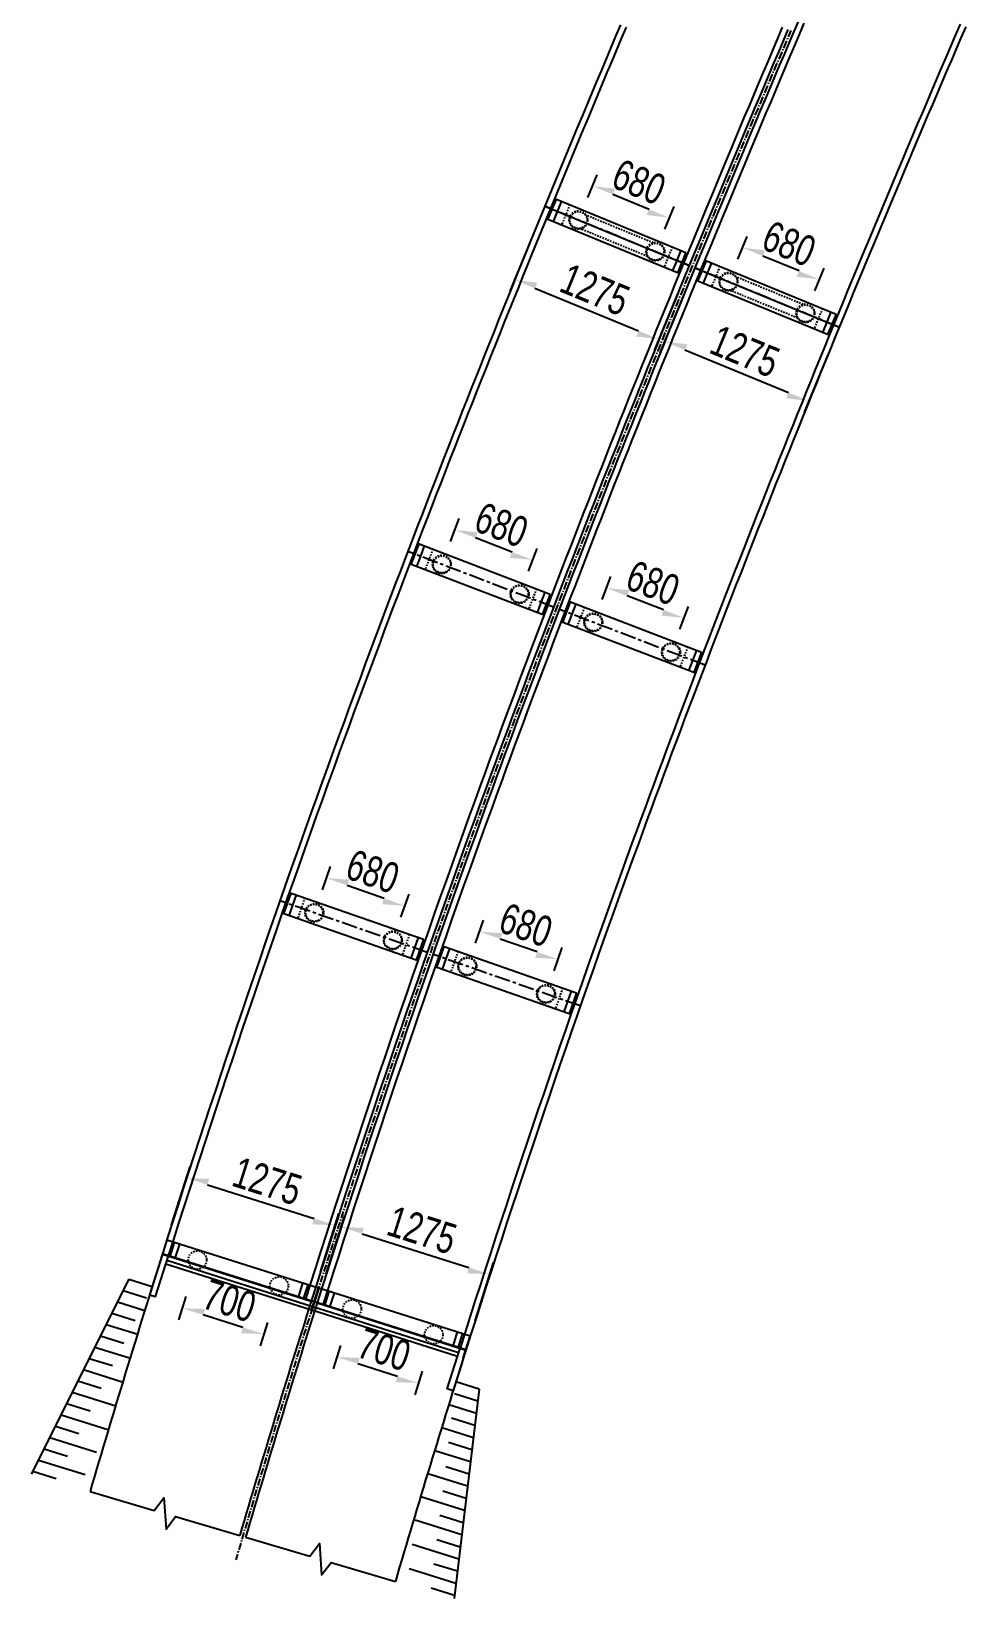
# Model space of a CAD drawing. Header units: millimetres. Extents: x 465729 to 466910, y 3671885 to 3673357.
# Drawn here: x 466124 to 466200.3, y 3671884.6 to 3672012.5 of the extents above; entities that cross this region are included whole.
import ezdxf

# ---------------------------------------------------------------- set-up
doc = ezdxf.new("R2010")
doc.units = ezdxf.units.MM
doc.header["$LTSCALE"] = 0.2
doc.linetypes.add('CENTER', pattern=[50.8, 31.75, -6.35, 6.35, -6.35])
doc.linetypes.add('DASHED', pattern=[19.05, 12.7, -6.35])
for name, color, linetype in [('平面(上部)', 3, 'Continuous'), ('平面(分孔线)', 7, 'Continuous'), ('平面(基础)', 2, 'Continuous'), ('平面(墩台身)', 2, 'Continuous'), ('平面(折断线)', 7, 'Continuous'), ('平面(桥宽标注)', 7, 'Continuous'), ('平面(桩间距标注)', 7, 'Continuous'), ('平面(设计线)', 8, 'Continuous'), ('平面(边坡)', 2, 'Continuous')]:
    doc.layers.add(name, color=color, linetype=linetype)
doc.styles.add('BOM_Font', font='enTxt.shx', dxfattribs={"width": 0.75, "bigfont": 'hzTxt.shx'})
doc.dimstyles.new('BOM_Dim', dxfattribs={"dimscale": 0.1, "dimtxt": 2.5, "dimasz": 1.8, "dimexe": 1, "dimexo": 3, "dimgap": 0, "dimtad": 1, "dimdec": 1, "dimlfac": 100, "dimzin": 9, "dimdsep": 46, "dimtxsty": 'BOM_Font', "dimblk": 'ArrHalf', "dimblk1": 'ArrHalf', "dimblk2": 'ArrHalf', "dimcen": 0.5, "dimclrd": 7, "dimclre": 7, "dimclrt": 7, "dimaunit": 1, "dimadec": 0, "dimazin": 2, "dimtfac": 1, "dimtdec": 1, "dimtofl": 0, "dimtmove": 2, "dimatfit": 3, "dimfxl": 1, "dimtolj": 1, "dimtzin": 0, "dimarcsym": 0})

# ---------------------------------------------------------------- blocks, each defined once
blk = doc.blocks.new('ArrHalf')
at = {"linetype": 'Continuous'}
blk.add_hatch(color=0, dxfattribs=at).paths.add_polyline_path([(-1, 0), (-1, -0.28), (0, 0)])
blk = doc.blocks.new('*D67')
at = {"layer": 'Defpoints', "color": 0, "linetype": 'Continuous', "transparency": 16777216}
for p in [(466182.08, 3671994.84), (466180.94, 3671992.06), (466187.23, 3671989.48)]:
    blk.add_point(p, dxfattribs=at)
at = {"layer": '平面(桩间距标注)', "color": 7, "linetype": 'Continuous', "lineweight": -2, "transparency": 16777216}
for p, q in [((466181.7, 3671993.91), (466182.46, 3671995.76)), ((466186.71, 3671992.94), (466183.75, 3671994.15)), ((466187.99, 3671991.33), (466188.75, 3671993.18))]:
    blk.add_line(p, q, dxfattribs=at)
at = {"layer": '平面(桩间距标注)', "color": 7, "linetype": 'Continuous', "lineweight": -2, "transparency": 16777216, "xscale": 1.8, "yscale": 1.8, "zscale": 1.8}
for p, rotation in [((466182.08, 3671994.84), 157.6685427990189), ((466188.37, 3671992.25), 337.668542799019)]:
    blk.add_blockref('ArrHalf', p, dxfattribs=dict(at, rotation=rotation))
at = {"layer": '平面(桩间距标注)', "color": 7, "linetype": 'Continuous', "transparency": 16777216, "insert": (466185.89, 3671995.16), "char_height": 2.5, "attachment_point": 5, "rotation": 337.6685, "style": 'BOM_Font'}
blk.add_mtext('\\A1;680', dxfattribs=at)
blk = doc.blocks.new('*D68')
at = {"layer": 'Defpoints', "color": 0, "linetype": 'Continuous', "transparency": 16777216}
for p in [(466169.82, 3671999.87), (466168.68, 3671997.1), (466174.97, 3671994.51)]:
    blk.add_point(p, dxfattribs=at)
at = {"layer": '平面(桩间距标注)', "color": 7, "linetype": 'Continuous', "lineweight": -2, "transparency": 16777216}
for p, q in [((466169.44, 3671998.95), (466170.2, 3672000.8)), ((466174.45, 3671997.97), (466171.49, 3671999.19)), ((466175.73, 3671996.36), (466176.49, 3671998.21))]:
    blk.add_line(p, q, dxfattribs=at)
at = {"layer": '平面(桩间距标注)', "color": 7, "linetype": 'Continuous', "lineweight": -2, "transparency": 16777216, "xscale": 1.8, "yscale": 1.8, "zscale": 1.8}
for p, rotation in [((466169.82, 3671999.87), 157.6685427990189), ((466176.11, 3671997.29), 337.668542799019)]:
    blk.add_blockref('ArrHalf', p, dxfattribs=dict(at, rotation=rotation))
at = {"layer": '平面(桩间距标注)', "color": 7, "linetype": 'Continuous', "transparency": 16777216, "insert": (466173.63, 3672000.2), "char_height": 2.5, "attachment_point": 5, "rotation": 337.6685, "style": 'BOM_Font'}
blk.add_mtext('\\A1;680', dxfattribs=at)
blk = doc.blocks.new('*D69')
at = {"layer": 'Defpoints', "color": 0, "linetype": 'Continuous', "transparency": 16777216}
for p in [(466170.97, 3671967.06), (466169.9, 3671964.25), (466176.25, 3671961.82)]:
    blk.add_point(p, dxfattribs=at)
at = {"layer": '平面(桩间距标注)', "color": 7, "linetype": 'Continuous', "lineweight": -2, "transparency": 16777216}
for p, q in [((466170.61, 3671966.12), (466171.33, 3671967.99)), ((466175.64, 3671965.27), (466172.65, 3671966.41)), ((466176.96, 3671963.69), (466177.68, 3671965.56))]:
    blk.add_line(p, q, dxfattribs=at)
at = {"layer": '平面(桩间距标注)', "color": 7, "linetype": 'Continuous', "lineweight": -2, "transparency": 16777216, "xscale": 1.8, "yscale": 1.8, "zscale": 1.8}
for p, rotation in [((466170.97, 3671967.06), 159.0580110676082), ((466177.32, 3671964.63), 339.0580110676082)]:
    blk.add_blockref('ArrHalf', p, dxfattribs=dict(at, rotation=rotation))
at = {"layer": '平面(桩间距标注)', "color": 7, "linetype": 'Continuous', "transparency": 16777216, "insert": (466174.77, 3671967.47), "char_height": 2.5, "attachment_point": 5, "rotation": 339.058, "style": 'BOM_Font'}
blk.add_mtext('\\A1;680', dxfattribs=at)
blk = doc.blocks.new('*D70')
at = {"layer": 'Defpoints', "color": 0, "linetype": 'Continuous', "transparency": 16777216}
for p in [(466158.59, 3671971.79), (466157.52, 3671968.99), (466163.87, 3671966.56)]:
    blk.add_point(p, dxfattribs=at)
at = {"layer": '平面(桩间距标注)', "color": 7, "linetype": 'Continuous', "lineweight": -2, "transparency": 16777216}
for p, q in [((466158.24, 3671970.86), (466158.95, 3671972.73)), ((466163.26, 3671970), (466160.27, 3671971.15)), ((466164.59, 3671968.43), (466165.3, 3671970.29))]:
    blk.add_line(p, q, dxfattribs=at)
at = {"layer": '平面(桩间距标注)', "color": 7, "linetype": 'Continuous', "lineweight": -2, "transparency": 16777216, "xscale": 1.8, "yscale": 1.8, "zscale": 1.8}
for p, rotation in [((466158.59, 3671971.79), 159.0580110676082), ((466164.94, 3671969.36), 339.0580110676082)]:
    blk.add_blockref('ArrHalf', p, dxfattribs=dict(at, rotation=rotation))
at = {"layer": '平面(桩间距标注)', "color": 7, "linetype": 'Continuous', "transparency": 16777216, "insert": (466162.39, 3671972.21), "char_height": 2.5, "attachment_point": 5, "rotation": 339.058, "style": 'BOM_Font'}
blk.add_mtext('\\A1;680', dxfattribs=at)
blk = doc.blocks.new('*D71')
at = {"layer": 'Defpoints', "color": 0, "linetype": 'Continuous', "transparency": 16777216}
for p in [(466160.6, 3671939.01), (466159.61, 3671936.17), (466166.03, 3671933.93)]:
    blk.add_point(p, dxfattribs=at)
at = {"layer": '平面(桩间距标注)', "color": 7, "linetype": 'Continuous', "lineweight": -2, "transparency": 16777216}
for p, q in [((466160.27, 3671938.06), (466160.93, 3671939.95)), ((466165.32, 3671937.36), (466162.3, 3671938.41)), ((466166.69, 3671935.82), (466167.35, 3671937.71))]:
    blk.add_line(p, q, dxfattribs=at)
at = {"layer": '平面(桩间距标注)', "color": 7, "linetype": 'Continuous', "lineweight": -2, "transparency": 16777216, "xscale": 1.8, "yscale": 1.8, "zscale": 1.8}
for p, rotation in [((466160.6, 3671939.01), 160.732961609868), ((466167.02, 3671936.76), 340.732961609868)]:
    blk.add_blockref('ArrHalf', p, dxfattribs=dict(at, rotation=rotation))
at = {"layer": '平面(桩间距标注)', "color": 7, "linetype": 'Continuous', "transparency": 16777216, "insert": (466164.39, 3671939.54), "char_height": 2.5, "attachment_point": 5, "rotation": 340.733, "style": 'BOM_Font'}
blk.add_mtext('\\A1;680', dxfattribs=at)
blk = doc.blocks.new('*D72')
at = {"layer": 'Defpoints', "color": 0, "linetype": 'Continuous', "transparency": 16777216}
for p in [(466148.09, 3671943.38), (466147.1, 3671940.55), (466153.52, 3671938.3)]:
    blk.add_point(p, dxfattribs=at)
at = {"layer": '平面(桩间距标注)', "color": 7, "linetype": 'Continuous', "lineweight": -2, "transparency": 16777216}
for p, q in [((466147.76, 3671942.43), (466148.42, 3671944.32)), ((466152.81, 3671941.73), (466149.79, 3671942.78)), ((466154.18, 3671940.19), (466154.84, 3671942.08))]:
    blk.add_line(p, q, dxfattribs=at)
at = {"layer": '平面(桩间距标注)', "color": 7, "linetype": 'Continuous', "lineweight": -2, "transparency": 16777216, "xscale": 1.8, "yscale": 1.8, "zscale": 1.8}
for p, rotation in [((466148.09, 3671943.38), 160.732961609868), ((466154.51, 3671941.13), 340.732961609868)]:
    blk.add_blockref('ArrHalf', p, dxfattribs=dict(at, rotation=rotation))
at = {"layer": '平面(桩间距标注)', "color": 7, "linetype": 'Continuous', "transparency": 16777216, "insert": (466151.88, 3671943.91), "char_height": 2.5, "attachment_point": 5, "rotation": 340.733, "style": 'BOM_Font'}
blk.add_mtext('\\A1;680', dxfattribs=at)
blk = doc.blocks.new('*D73')
at = {"layer": 'Defpoints', "color": 0, "linetype": 'Continuous', "transparency": 16777216}
for p in [(466149.85, 3671907.14), (466148.95, 3671904.28), (466156.53, 3671905.03)]:
    blk.add_point(p, dxfattribs=at)
at = {"layer": '平面(桩间距标注)', "color": 7, "linetype": 'Continuous', "lineweight": -2, "transparency": 16777216}
for p, q in [((466149.25, 3671905.23), (466148.65, 3671903.32)), ((466153.91, 3671902.71), (466150.66, 3671903.73)), ((466155.92, 3671903.12), (466155.32, 3671901.21))]:
    blk.add_line(p, q, dxfattribs=at)
at = {"layer": '平面(桩间距标注)', "color": 7, "linetype": 'Continuous', "lineweight": -2, "transparency": 16777216, "xscale": 1.8, "yscale": 1.8, "zscale": 1.8}
for p, rotation in [((466148.95, 3671904.28), 162.4518350005627), ((466155.62, 3671902.17), 342.4518350005627)]:
    blk.add_blockref('ArrHalf', p, dxfattribs=dict(at, rotation=rotation))
at = {"layer": '平面(桩间距标注)', "color": 7, "linetype": 'Continuous', "transparency": 16777216, "insert": (466152.81, 3671904.89), "char_height": 2.5, "attachment_point": 5, "rotation": 342.4518, "style": 'BOM_Font'}
blk.add_mtext('\\A1;700', dxfattribs=at)
blk = doc.blocks.new('*D74')
at = {"layer": 'Defpoints', "color": 0, "linetype": 'Continuous', "transparency": 16777216}
for p in [(466137.22, 3671911.13), (466136.31, 3671908.27), (466143.89, 3671909.02)]:
    blk.add_point(p, dxfattribs=at)
at = {"layer": '平面(桩间距标注)', "color": 7, "linetype": 'Continuous', "lineweight": -2, "transparency": 16777216}
for p, q in [((466136.62, 3671909.23), (466136.01, 3671907.32)), ((466141.27, 3671906.7), (466138.03, 3671907.73)), ((466143.29, 3671907.11), (466142.69, 3671905.21))]:
    blk.add_line(p, q, dxfattribs=at)
at = {"layer": '平面(桩间距标注)', "color": 7, "linetype": 'Continuous', "lineweight": -2, "transparency": 16777216, "xscale": 1.8, "yscale": 1.8, "zscale": 1.8}
for p, rotation in [((466136.31, 3671908.27), 162.4518350005627), ((466142.99, 3671906.16), 342.4518350005627)]:
    blk.add_blockref('ArrHalf', p, dxfattribs=dict(at, rotation=rotation))
at = {"layer": '平面(桩间距标注)', "color": 7, "linetype": 'Continuous', "transparency": 16777216, "insert": (466140.18, 3671908.88), "char_height": 2.5, "attachment_point": 5, "rotation": 342.4518, "style": 'BOM_Font'}
blk.add_mtext('\\A1;700', dxfattribs=at)
blk = doc.blocks.new('*D79')
at = {"layer": 'Defpoints', "color": 0, "linetype": 'Continuous', "transparency": 16777216}
for p in [(466178.19, 3671993.19), (466189.98, 3671988.35), (466187.51, 3671982.33)]:
    blk.add_point(p, dxfattribs=at)
at = {"layer": '平面(桥宽标注)', "color": 7, "linetype": 'Continuous', "lineweight": -2, "transparency": 16777216}
for p, q in [((466177.24, 3671990.88), (466175.34, 3671986.25)), ((466177.38, 3671986.5), (466185.85, 3671983.02)), ((466189.03, 3671986.03), (466187.13, 3671981.41))]:
    blk.add_line(p, q, dxfattribs=at)
at = {"layer": '平面(桥宽标注)', "color": 7, "linetype": 'Continuous', "lineweight": -2, "transparency": 16777216, "xscale": 1.8, "yscale": 1.8, "zscale": 1.8}
for p, rotation in [((466175.72, 3671987.18), 157.668542800179), ((466187.51, 3671982.33), 337.668542800179)]:
    blk.add_blockref('ArrHalf', p, dxfattribs=dict(at, rotation=rotation))
at = {"layer": '平面(桥宽标注)', "color": 7, "linetype": 'Continuous', "transparency": 16777216, "insert": (466182.28, 3671986.38), "char_height": 2.5, "attachment_point": 5, "rotation": 337.6685, "style": 'BOM_Font'}
blk.add_mtext('\\A1;1275', dxfattribs=at)
blk = doc.blocks.new('*D80')
at = {"layer": 'Defpoints', "color": 0, "linetype": 'Continuous', "transparency": 16777216}
for p in [(466161.45, 3671911.05), (466147.33, 3671908.7), (466159.49, 3671904.85)]:
    blk.add_point(p, dxfattribs=at)
at = {"layer": '平面(桥宽标注)', "color": 7, "linetype": 'Continuous', "lineweight": -2, "transparency": 16777216}
for p, q in [((466148.08, 3671911.08), (466149.59, 3671915.85)), ((466151.01, 3671914.35), (466159.73, 3671911.59)), ((466160.24, 3671907.24), (466161.75, 3671912.01))]:
    blk.add_line(p, q, dxfattribs=at)
at = {"layer": '平面(桥宽标注)', "color": 7, "linetype": 'Continuous', "lineweight": -2, "transparency": 16777216, "xscale": 1.8, "yscale": 1.8, "zscale": 1.8}
for p, rotation in [((466149.29, 3671914.9), 162.4518349991947), ((466161.45, 3671911.05), 342.4518349991948)]:
    blk.add_blockref('ArrHalf', p, dxfattribs=dict(at, rotation=rotation))
at = {"layer": '平面(桥宽标注)', "color": 7, "linetype": 'Continuous', "transparency": 16777216, "insert": (466155.9, 3671914.64), "char_height": 2.5, "attachment_point": 5, "rotation": 342.4518, "style": 'BOM_Font'}
blk.add_mtext('\\A1;1275', dxfattribs=at)
blk = doc.blocks.new('*D81')
at = {"layer": 'Defpoints', "color": 0, "linetype": 'Continuous', "transparency": 16777216}
for p in [(466165.93, 3671998.23), (466177.73, 3671993.38), (466175.26, 3671987.37)]:
    blk.add_point(p, dxfattribs=at)
at = {"layer": '平面(桥宽标注)', "color": 7, "linetype": 'Continuous', "lineweight": -2, "transparency": 16777216}
for p, q in [((466164.98, 3671995.91), (466163.08, 3671991.29)), ((466165.13, 3671991.53), (466173.59, 3671988.05)), ((466176.78, 3671991.07), (466174.88, 3671986.44))]:
    blk.add_line(p, q, dxfattribs=at)
at = {"layer": '平面(桥宽标注)', "color": 7, "linetype": 'Continuous', "lineweight": -2, "transparency": 16777216, "xscale": 1.8, "yscale": 1.8, "zscale": 1.8}
for p, rotation in [((466163.46, 3671992.21), 157.668542800179), ((466175.26, 3671987.37), 337.668542800179)]:
    blk.add_blockref('ArrHalf', p, dxfattribs=dict(at, rotation=rotation))
at = {"layer": '平面(桥宽标注)', "color": 7, "linetype": 'Continuous', "transparency": 16777216, "insert": (466170.03, 3671991.41), "char_height": 2.5, "attachment_point": 5, "rotation": 337.6685, "style": 'BOM_Font'}
blk.add_mtext('\\A1;1275', dxfattribs=at)
blk = doc.blocks.new('*D82')
at = {"layer": 'Defpoints', "color": 0, "linetype": 'Continuous', "transparency": 16777216}
for p in [(466148.81, 3671915.05), (466134.7, 3671912.69), (466146.85, 3671908.85)]:
    blk.add_point(p, dxfattribs=at)
at = {"layer": '平面(桥宽标注)', "color": 7, "linetype": 'Continuous', "lineweight": -2, "transparency": 16777216}
for p, q in [((466135.45, 3671915.08), (466136.96, 3671919.84)), ((466138.37, 3671918.35), (466147.1, 3671915.59)), ((466147.61, 3671911.23), (466149.11, 3671916))]:
    blk.add_line(p, q, dxfattribs=at)
at = {"layer": '平面(桥宽标注)', "color": 7, "linetype": 'Continuous', "lineweight": -2, "transparency": 16777216, "xscale": 1.8, "yscale": 1.8, "zscale": 1.8}
for p, rotation in [((466136.66, 3671918.89), 162.4518349991947), ((466148.81, 3671915.05), 342.4518349991948)]:
    blk.add_blockref('ArrHalf', p, dxfattribs=dict(at, rotation=rotation))
at = {"layer": '平面(桥宽标注)', "color": 7, "linetype": 'Continuous', "transparency": 16777216, "insert": (466143.26, 3671918.64), "char_height": 2.5, "attachment_point": 5, "rotation": 342.4518, "style": 'BOM_Font'}
blk.add_mtext('\\A1;1275', dxfattribs=at)

msp = doc.modelspace()

# ---------------------------------------------------------------- linework, layer by layer
at = {"layer": '平面(上部)', "linetype": 'Continuous', "ltscale": 0.09}
for points in [[(466172.1099, 3672013.0349), (466171.7196, 3672012.1118), (466171.3299, 3672011.1884), (466170.9406, 3672010.2647), (466170.5519, 3672009.3406), (466170.1638, 3672008.4162), (466169.7763, 3672007.4915), (466169.3893, 3672006.5665), (466169.0029, 3672005.6411), (466168.617, 3672004.7155), (466168.2318, 3672003.7894), (466167.8471, 3672002.8631), (466167.4631, 3672001.9364), (466167.0796, 3672001.0094), (466166.6968, 3672000.082), (466166.3146, 3671999.1543), (466165.933, 3671998.2263)], [(466186.6467, 3672013.3598), (466186.2563, 3672012.4456), (466185.8664, 3672011.5311), (466185.477, 3672010.6164), (466185.0882, 3672009.7015), (466184.7, 3672008.7864), (466184.3123, 3672007.871), (466183.9251, 3672006.9554), (466183.5386, 3672006.0396), (466183.1526, 3672005.1235), (466182.7671, 3672004.2072), (466182.3823, 3672003.2906), (466181.998, 3672002.3738), (466181.6144, 3672001.4568), (466181.2313, 3672000.5394), (466180.8489, 3671999.6219), (466180.467, 3671998.7041), (466180.0858, 3671997.786), (466179.7052, 3671996.8677), (466179.3253, 3671995.9491), (466178.946, 3671995.0302), (466178.5673, 3671994.1111), (466178.1892, 3671993.1918)], [(466187.1065, 3672013.1633), (466186.7161, 3672012.2493), (466186.3264, 3672011.3352), (466185.9371, 3672010.4207), (466185.5485, 3672009.5061), (466185.1603, 3672008.5913), (466184.7727, 3672007.6762), (466184.3857, 3672006.7609), (466183.9993, 3672005.8453), (466183.6134, 3672004.9295), (466183.2281, 3672004.0135), (466182.8434, 3672003.0972), (466182.4592, 3672002.1807), (466182.0757, 3672001.2639), (466181.6928, 3672000.3469), (466181.3105, 3671999.4297), (466180.9288, 3671998.5122), (466180.5477, 3671997.5944), (466180.1672, 3671996.6764), (466179.7874, 3671995.7581), (466179.4082, 3671994.8396), (466179.0296, 3671993.9208), (466178.6517, 3671993.0018)], [(466199.8574, 3672013.0818), (466199.467, 3672012.1749), (466199.0772, 3672011.2678), (466198.6879, 3672010.3605), (466198.2992, 3672009.4531), (466197.911, 3672008.5455), (466197.5234, 3672007.6378), (466197.1363, 3672006.7299), (466196.7498, 3672005.8219), (466196.3638, 3672004.9137), (466195.9785, 3672004.0054), (466195.5937, 3672003.0969), (466195.2095, 3672002.1882), (466194.8258, 3672001.2794), (466194.4428, 3672000.3704), (466194.0604, 3671999.4612), (466193.6786, 3671998.5519), (466193.2974, 3671997.6424), (466192.9168, 3671996.7327), (466192.5369, 3671995.8228), (466192.1576, 3671994.9127), (466191.7789, 3671994.0025), (466191.4008, 3671993.0921), (466191.0235, 3671992.1815), (466190.6467, 3671991.2707), (466190.2707, 3671990.3597), (466189.8952, 3671989.4486), (466189.5205, 3671988.5372)], [(466172.5704, 3672012.8401), (466172.1802, 3672011.9172), (466171.7906, 3672010.9941), (466171.4014, 3672010.0706), (466171.0129, 3672009.1469), (466170.6249, 3672008.2228), (466170.2375, 3672007.2984), (466169.8506, 3672006.3737), (466169.4643, 3672005.4486), (466169.0786, 3672004.5232), (466168.6935, 3672003.5975), (466168.309, 3672002.6715), (466167.925, 3672001.7451), (466167.5417, 3672000.8184), (466167.159, 3671999.8914), (466166.7769, 3671998.964), (466166.3955, 3671998.0363)], [(466185.3365, 3672012.838), (466184.9464, 3672011.923), (466184.5568, 3672011.0078), (466184.1678, 3672010.0924), (466183.7793, 3672009.1767), (466183.3913, 3672008.2608), (466183.004, 3672007.3446), (466182.6171, 3672006.4282), (466182.2309, 3672005.5115), (466181.8452, 3672004.5946), (466181.4601, 3672003.6775), (466181.0756, 3672002.7601), (466180.6917, 3672001.8424), (466180.3084, 3672000.9245), (466179.9257, 3672000.0063), (466179.5436, 3671999.0879), (466179.1622, 3671998.1692), (466178.7813, 3671997.2502), (466178.4011, 3671996.331), (466178.0215, 3671995.4115), (466177.6425, 3671994.4918), (466177.2642, 3671993.5717)], [(466185.7964, 3672012.6418), (466185.4064, 3672011.7271), (466185.0169, 3672010.8121), (466184.628, 3672009.897), (466184.2396, 3672008.9816), (466183.8518, 3672008.0659), (466183.4645, 3672007.15), (466183.0778, 3672006.2339), (466182.6917, 3672005.3175), (466182.3062, 3672004.4009), (466181.9212, 3672003.484), (466181.5368, 3672002.5669), (466181.1531, 3672001.6496), (466180.7699, 3672000.732), (466180.3873, 3671999.8141), (466180.0053, 3671998.896), (466179.624, 3671997.9776), (466179.2433, 3671997.059), (466178.8632, 3671996.14), (466178.4837, 3671995.2209), (466178.1049, 3671994.3014), (466177.7267, 3671993.3817)], [(466200.3166, 3672012.8841), (466199.9264, 3672011.9773), (466199.5367, 3672011.0705), (466199.1475, 3672010.1635), (466198.7589, 3672009.2563), (466198.3708, 3672008.349), (466197.9833, 3672007.4416), (466197.5963, 3672006.534), (466197.2099, 3672005.6262), (466196.8241, 3672004.7183), (466196.4388, 3672003.8103), (466196.0541, 3672002.902), (466195.67, 3672001.9936), (466195.2865, 3672001.0851), (466194.9037, 3672000.1764), (466194.5214, 3671999.2675), (466194.1397, 3671998.3585), (466193.7586, 3671997.4492), (466193.3782, 3671996.5398), (466192.9983, 3671995.6303), (466192.6191, 3671994.7205), (466192.2406, 3671993.8106), (466191.8627, 3671992.9005), (466191.4854, 3671991.9902), (466191.1088, 3671991.0798), (466190.7329, 3671990.1691), (466190.3576, 3671989.2583), (466189.983, 3671988.3472)], [(466165.933, 3671998.2263), (466177.7267, 3671993.3817)], [(466165.933, 3671998.2263), (466177.7267, 3671993.3817)], [(466178.1892, 3671993.1918), (466189.983, 3671988.3472)], [(466178.1892, 3671993.1918), (466189.983, 3671988.3472)], [(466134.697, 3671912.6936), (466146.8536, 3671908.8494)], [(466147.3304, 3671908.6987), (466159.487, 3671904.8544)]]:
    msp.add_lwpolyline(points, dxfattribs=at)
for points in [[(466165.933, 3671998.2263), (466165.5526, 3671997.2994), (466165.1729, 3671996.3721), (466164.7938, 3671995.4445), (466164.4153, 3671994.5165), (466164.0375, 3671993.5882), (466163.6604, 3671992.6596), (466163.2839, 3671991.7305), (466162.9081, 3671990.8012), (466162.533, 3671989.8714), (466162.1585, 3671988.9413), (466161.7848, 3671988.0109), (466161.4117, 3671987.08), (466161.0393, 3671986.1489), (466160.6677, 3671985.2173), (466160.2967, 3671984.2854), (466159.9265, 3671983.3531), (466159.557, 3671982.4204), (466159.1882, 3671981.4873), (466158.8201, 3671980.5539), (466158.4528, 3671979.6201), (466158.0863, 3671978.6859), (466157.7205, 3671977.7514), (466157.3554, 3671976.8164), (466156.9912, 3671975.8811), (466156.6276, 3671974.9454), (466156.2649, 3671974.0093), (466155.903, 3671973.0728), (466155.5418, 3671972.1359), (466155.1815, 3671971.1986), (466154.822, 3671970.2609), (466154.4632, 3671969.3229), (466154.1053, 3671968.3844), (466153.7482, 3671967.4455), (466153.3919, 3671966.5062), (466153.0365, 3671965.5666), (466152.6819, 3671964.6265), (466152.3282, 3671963.686), (466151.9753, 3671962.7451), (466151.6232, 3671961.8038), (466151.2721, 3671960.8621), (466150.9218, 3671959.92), (466150.5724, 3671958.9775), (466150.2238, 3671958.0346), (466149.8762, 3671957.0912), (466149.5295, 3671956.1475), (466149.1836, 3671955.2033, 0.01107251), (466134.6959, 3671912.694)], [(466166.3955, 3671998.0363), (466166.0152, 3671997.1097), (466165.6356, 3671996.1828), (466165.2567, 3671995.2555), (466164.8784, 3671994.3279), (466164.5007, 3671993.3999), (466164.1237, 3671992.4716), (466163.7474, 3671991.5429), (466163.3717, 3671990.6139), (466162.9967, 3671989.6845), (466162.6224, 3671988.7548), (466162.2488, 3671987.8247), (466161.8759, 3671986.8942), (466161.5037, 3671985.9634), (466161.1321, 3671985.0322), (466160.7613, 3671984.1006), (466160.3912, 3671983.1687), (466160.0219, 3671982.2364), (466159.6532, 3671981.3038), (466159.2853, 3671980.3707), (466158.9182, 3671979.4373), (466158.5518, 3671978.5035), (466158.1861, 3671977.5693), (466157.8213, 3671976.6348), (466157.4571, 3671975.6998), (466157.0938, 3671974.7645), (466156.7312, 3671973.8288), (466156.3695, 3671972.8927), (466156.0085, 3671971.9562), (466155.6483, 3671971.0194), (466155.2889, 3671970.0821), (466154.9303, 3671969.1445), (466154.5726, 3671968.2064), (466154.2156, 3671967.268), (466153.8595, 3671966.3291), (466153.5043, 3671965.3899), (466153.1498, 3671964.4503), (466152.7962, 3671963.5102), (466152.4435, 3671962.5698), (466152.0917, 3671961.6289), (466151.7407, 3671960.6877), (466151.3905, 3671959.746), (466151.0413, 3671958.8039), (466150.6929, 3671957.8615), (466150.3455, 3671956.9186), (466149.9989, 3671955.9753), (466149.6532, 3671955.0314, 0.01107247), (466135.1727, 3671912.5432)], [(466177.2642, 3671993.5717), (466176.8872, 3671992.6529), (466176.5108, 3671991.7338), (466176.1351, 3671990.8144), (466175.76, 3671989.8947), (466175.3856, 3671988.9748), (466175.0119, 3671988.0545), (466174.6389, 3671987.134), (466174.2665, 3671986.2132), (466173.8949, 3671985.2921), (466173.5239, 3671984.3708), (466173.1537, 3671983.4491), (466172.7842, 3671982.5272), (466172.4154, 3671981.6049), (466172.0473, 3671980.6824), (466171.68, 3671979.7595), (466171.3134, 3671978.8364), (466170.9475, 3671977.913), (466170.5824, 3671976.9892), (466170.2181, 3671976.0652), (466169.8545, 3671975.1408), (466169.4917, 3671974.2162), (466169.1296, 3671973.2912), (466168.7684, 3671972.3659), (466168.4079, 3671971.4404), (466168.0482, 3671970.5145), (466167.6893, 3671969.5882), (466167.3313, 3671968.6617), (466166.974, 3671967.7349), (466166.6175, 3671966.8077), (466166.2619, 3671965.8802), (466165.9071, 3671964.9524), (466165.5531, 3671964.0243), (466165.2, 3671963.0958), (466164.8477, 3671962.1671), (466164.4962, 3671961.2379), (466164.1457, 3671960.3085), (466163.7959, 3671959.3787), (466163.4471, 3671958.4486), (466163.0991, 3671957.5182), (466162.752, 3671956.5874), (466162.4058, 3671955.6563), (466162.0605, 3671954.7249), (466161.7161, 3671953.7931), (466161.3726, 3671952.861), (466161.03, 3671951.9286), (466160.6884, 3671950.9959, 0.01107239), (466146.3759, 3671909.0005)], [(466177.7267, 3671993.3817), (466177.3498, 3671992.4632), (466176.9736, 3671991.5444), (466176.598, 3671990.6254), (466176.223, 3671989.7061), (466175.8488, 3671988.7865), (466175.4752, 3671987.8666), (466175.1023, 3671986.9464), (466174.7301, 3671986.026), (466174.3586, 3671985.1052), (466173.9878, 3671984.1842), (466173.6177, 3671983.2629), (466173.2484, 3671982.3413), (466172.8797, 3671981.4194), (466172.5118, 3671980.4973), (466172.1446, 3671979.5748), (466171.7782, 3671978.652), (466171.4125, 3671977.729), (466171.0475, 3671976.8056), (466170.6833, 3671975.882), (466170.3199, 3671974.958), (466169.9572, 3671974.0337), (466169.5953, 3671973.1092), (466169.2342, 3671972.1843), (466168.8739, 3671971.2591), (466168.5144, 3671970.3336), (466168.1556, 3671969.4078), (466167.7977, 3671968.4817), (466167.4406, 3671967.5552), (466167.0843, 3671966.6285), (466166.7288, 3671965.7014), (466166.3742, 3671964.774), (466166.0204, 3671963.8463), (466165.6674, 3671962.9183), (466165.3153, 3671961.9899), (466164.964, 3671961.0613), (466164.6136, 3671960.1323), (466164.264, 3671959.2029), (466163.9153, 3671958.2733), (466163.5675, 3671957.3433), (466163.2206, 3671956.413), (466162.8746, 3671955.4823), (466162.5294, 3671954.5513), (466162.1852, 3671953.62), (466161.8419, 3671952.6884), (466161.4995, 3671951.7564), (466161.158, 3671950.824, 0.01107235), (466146.8526, 3671908.8497)], [(466178.1892, 3671993.1918), (466177.8125, 3671992.2736), (466177.4363, 3671991.3551), (466177.0609, 3671990.4364), (466176.6861, 3671989.5174), (466176.312, 3671988.5981), (466175.9385, 3671987.6786), (466175.5658, 3671986.7588), (466175.1937, 3671985.8387), (466174.8224, 3671984.9183), (466174.4517, 3671983.9977), (466174.0818, 3671983.0767), (466173.7126, 3671982.1555), (466173.3441, 3671981.234), (466172.9763, 3671980.3122), (466172.6092, 3671979.3901), (466172.2429, 3671978.4677), (466171.8774, 3671977.545), (466171.5126, 3671976.622), (466171.1485, 3671975.6987), (466170.7853, 3671974.7752), (466170.4227, 3671973.8513), (466170.061, 3671972.9271), (466169.7001, 3671972.0026), (466169.3399, 3671971.0778), (466168.9805, 3671970.1527), (466168.6219, 3671969.2273), (466168.2642, 3671968.3016), (466167.9072, 3671967.3756), (466167.5511, 3671966.4493), (466167.1958, 3671965.5226), (466166.8413, 3671964.5957), (466166.4876, 3671963.6684), (466166.1348, 3671962.7408), (466165.7828, 3671961.8128), (466165.4317, 3671960.8846), (466165.0815, 3671959.956), (466164.7321, 3671959.0271), (466164.3836, 3671958.0979), (466164.0359, 3671957.1684), (466163.6892, 3671956.2385), (466163.3433, 3671955.3083), (466162.9983, 3671954.3778), (466162.6543, 3671953.4469), (466162.3111, 3671952.5157), (466161.9689, 3671951.5842), (466161.6275, 3671950.6523, 0.01107234), (466147.3293, 3671908.699)], [(466178.6517, 3671993.0018), (466178.2751, 3671992.0839), (466177.8991, 3671991.1658), (466177.5238, 3671990.2474), (466177.1491, 3671989.3288), (466176.7752, 3671988.4098), (466176.4019, 3671987.4906), (466176.0293, 3671986.5712), (466175.6573, 3671985.6514), (466175.2861, 3671984.7314), (466174.9156, 3671983.8111), (466174.5458, 3671982.8905), (466174.1767, 3671981.9697), (466173.8084, 3671981.0485), (466173.4408, 3671980.1271), (466173.0739, 3671979.2053), (466172.7077, 3671978.2833), (466172.3423, 3671977.361), (466171.9777, 3671976.4384), (466171.6138, 3671975.5155), (466171.2506, 3671974.5923), (466170.8883, 3671973.6689), (466170.5267, 3671972.7451), (466170.1659, 3671971.821), (466169.8059, 3671970.8966), (466169.4467, 3671969.9719), (466169.0882, 3671969.0469), (466168.7306, 3671968.1216), (466168.3738, 3671967.196), (466168.0178, 3671966.2701), (466167.6627, 3671965.3438), (466167.3084, 3671964.4173), (466166.9549, 3671963.4904), (466166.6022, 3671962.5632), (466166.2504, 3671961.6357), (466165.8995, 3671960.7079), (466165.5494, 3671959.7798), (466165.2002, 3671958.8513), (466164.8518, 3671957.9225), (466164.5043, 3671956.9934), (466164.1578, 3671956.064), (466163.8121, 3671955.1343), (466163.4673, 3671954.2042), (466163.1234, 3671953.2738), (466162.7804, 3671952.343), (466162.4383, 3671951.412), (466162.0971, 3671950.4804, 0.01107231), (466147.806, 3671908.5482)], [(466189.5205, 3671988.5372), (466189.147, 3671987.6271), (466188.7742, 3671986.7168), (466188.4021, 3671985.8063), (466188.0307, 3671984.8956), (466187.66, 3671983.9847), (466187.29, 3671983.0736), (466186.9207, 3671982.1623), (466186.5521, 3671981.2508), (466186.1843, 3671980.339), (466185.8171, 3671979.4271), (466185.4507, 3671978.515), (466185.0851, 3671977.6026), (466184.7201, 3671976.69), (466184.3559, 3671975.7772), (466183.9925, 3671974.8642), (466183.6299, 3671973.951), (466183.268, 3671973.0376), (466182.9068, 3671972.1239), (466182.5465, 3671971.21), (466182.1869, 3671970.2959), (466181.8282, 3671969.3815), (466181.4702, 3671968.4669), (466181.113, 3671967.5521), (466180.7566, 3671966.6371), (466180.4011, 3671965.7218), (466180.0463, 3671964.8063), (466179.6924, 3671963.8906), (466179.3393, 3671962.9746), (466178.9871, 3671962.0584), (466178.6357, 3671961.1419), (466178.2851, 3671960.2252), (466177.9354, 3671959.3083), (466177.5866, 3671958.3911), (466177.2386, 3671957.4736), (466176.8915, 3671956.556), (466176.5452, 3671955.638), (466176.1999, 3671954.7198), (466175.8554, 3671953.8014), (466175.5118, 3671952.8827), (466175.1691, 3671951.9638), (466174.8274, 3671951.0446), (466174.4865, 3671950.1251), (466174.1466, 3671949.2054), (466173.8075, 3671948.2855), (466173.4694, 3671947.3652), (466173.1323, 3671946.4449, 0.01107222), (466159.0092, 3671905.0055)], [(466189.983, 3671988.3472), (466189.6097, 3671987.4374), (466189.237, 3671986.5275), (466188.8651, 3671985.6173), (466188.4938, 3671984.7069), (466188.1232, 3671983.7964), (466187.7533, 3671982.8856), (466187.3842, 3671981.9747), (466187.0157, 3671981.0635), (466186.648, 3671980.1521), (466186.281, 3671979.2405), (466185.9148, 3671978.3288), (466185.5492, 3671977.4168), (466185.1845, 3671976.5046), (466184.8204, 3671975.5921), (466184.4572, 3671974.6795), (466184.0946, 3671973.7666), (466183.7329, 3671972.8536), (466183.3719, 3671971.9403), (466183.0117, 3671971.0268), (466182.6523, 3671970.113), (466182.2937, 3671969.1991), (466181.9359, 3671968.2849), (466181.5788, 3671967.3705), (466181.2226, 3671966.4558), (466180.8672, 3671965.541), (466180.5126, 3671964.6259), (466180.1589, 3671963.7105), (466179.806, 3671962.795), (466179.4539, 3671961.8792), (466179.1026, 3671960.9631), (466178.7522, 3671960.0468), (466178.4027, 3671959.1303), (466178.054, 3671958.2135), (466177.7062, 3671957.2965), (466177.3592, 3671956.3793), (466177.0131, 3671955.4618), (466176.6679, 3671954.544), (466176.3236, 3671953.6261), (466175.9802, 3671952.7078), (466175.6377, 3671951.7893), (466175.2961, 3671950.8706), (466174.9554, 3671949.9516), (466174.6156, 3671949.0323), (466174.2768, 3671948.1128), (466173.9389, 3671947.193), (466173.6019, 3671946.273, 0.01107218), (466159.486, 3671904.8548)], [(466134.6965, 3671912.6938, 0.00497536), (466128.7815, 3671893.3168)], [(466146.8532, 3671908.8496, 0.00497505), (466141.0126, 3671889.7165)], [(466147.3299, 3671908.6988, 0.00497503), (466141.4923, 3671889.5753)], [(466159.4866, 3671904.8546, 0.00497471), (466153.7234, 3671885.9749)]]:
    msp.add_lwpolyline(points, format="xyb", dxfattribs=at)
at = {"layer": '平面(分孔线)', "linetype": 'CENTER', "ltscale": 0.2}
for p, q in [((466177.7267, 3671993.3817), (466165.933, 3671998.2263)), ((466189.983, 3671988.3472), (466178.1892, 3671993.1918)), ((466166.6501, 3671965.4958), (466154.7423, 3671970.0529)), ((466179.0248, 3671960.7599), (466167.1171, 3671965.3171)), ((466156.3289, 3671937.3205), (466144.293, 3671941.5276)), ((466168.8368, 3671932.9484), (466156.8009, 3671937.1555)), ((466146.8536, 3671908.8494), (466134.697, 3671912.6936)), ((466159.487, 3671904.8544), (466147.3304, 3671908.6987))]:
    msp.add_line(p, q, dxfattribs=at)
at = {"layer": '平面(基础)', "linetype": 'DASHED', "ltscale": 0.05}
for p, q in [((466174.3306, 3671994.1281), (466168.8731, 3671996.3699)), ((466174.7866, 3671995.2381), (466169.3291, 3671997.4799)), ((466187.0429, 3671990.2036), (466181.5853, 3671992.4454)), ((466186.5869, 3671989.0936), (466181.1294, 3671991.3354))]:
    msp.add_line(p, q, dxfattribs=at)
for centre in [(466168.6848, 3671997.0959), (466174.9749, 3671994.5121), (466180.9411, 3671992.0614), (466187.2311, 3671989.4776), (466157.5208, 3671968.9896), (466163.8716, 3671966.5591), (466169.8955, 3671964.2537), (466176.2464, 3671961.8233), (466147.1014, 3671940.546), (466153.5205, 3671938.3021), (466159.6093, 3671936.1738), (466166.0284, 3671933.93), (466137.5588, 3671912.2082), (466144.233, 3671910.0976), (466150.1922, 3671908.2132), (466156.8664, 3671906.1027)]:
    msp.add_circle(centre, 0.75, dxfattribs=at)
at = {"layer": '平面(墩台身)', "color": 3, "linetype": 'Continuous', "ltscale": 0.05}
for p, q in [((466166.9505, 3671997.8083), (466166.6085, 3671996.9758)), ((466167.2924, 3671998.6408), (466166.9505, 3671997.8083)), ((466176.7092, 3671993.7997), (466176.3673, 3671992.9672)), ((466177.0512, 3671994.6322), (466176.7092, 3671993.7997)), ((466179.2067, 3671992.7738), (466178.8648, 3671991.9413)), ((466179.5487, 3671993.6063), (466179.2067, 3671992.7738)), ((466188.9655, 3671988.7652), (466188.6235, 3671987.9327)), ((466189.3075, 3671989.5977), (466188.9655, 3671988.7652)), ((466155.7697, 3671969.6597), (466155.448, 3671968.8192)), ((466156.0913, 3671970.5003), (466155.7697, 3671969.6597)), ((466165.6228, 3671965.8889), (466165.3011, 3671965.0484)), ((466165.9444, 3671966.7295), (466165.6228, 3671965.8889)), ((466168.4661, 3671965.7644), (466168.1444, 3671964.9239)), ((466168.1444, 3671964.9239), (466167.8227, 3671964.0833)), ((466178.3192, 3671961.9936), (466177.9975, 3671961.1531)), ((466177.9975, 3671961.1531), (466177.6758, 3671960.3125)), ((466145.6284, 3671942.0142), (466145.3314, 3671941.1646)), ((466145.3314, 3671941.1646), (466145.0344, 3671940.3151)), ((466155.2905, 3671937.6834), (466154.9935, 3671936.8339)), ((466155.5875, 3671938.533), (466155.2905, 3671937.6834)), ((466158.1363, 3671937.6421), (466157.8393, 3671936.7925)), ((466157.8393, 3671936.7925), (466157.5423, 3671935.9429)), ((466168.0954, 3671934.1609), (466167.7984, 3671933.3113)), ((466167.7984, 3671933.3113), (466167.5014, 3671932.4617)), ((466135.3167, 3671912.4977), (466135.6785, 3671913.6418)), ((466135.7457, 3671912.362), (466136.1075, 3671913.5061)), ((466147.0878, 3671908.7939), (466134.7023, 3671912.7105)), ((466146.8714, 3671908.1096), (466134.9627, 3671911.8754)), ((466146.9619, 3671908.3957), (466135.0531, 3671912.1615)), ((466145.8049, 3671909.181), (466146.1667, 3671910.3252)), ((466146.2339, 3671909.0454), (466146.5958, 3671910.1895)), ((466147.9501, 3671908.5027), (466148.3119, 3671909.6468)), ((466148.3791, 3671908.367), (466148.7409, 3671909.5112)), ((466158.7992, 3671904.3378), (466146.8905, 3671908.1036)), ((466158.8897, 3671904.6238), (466146.9809, 3671908.3896)), ((466159.4924, 3671904.8713), (466147.1069, 3671908.7879)), ((466158.4383, 3671905.1861), (466158.8001, 3671906.3302)), ((466158.8673, 3671905.0504), (466159.2291, 3671906.1946))]:
    msp.add_line(p, q, dxfattribs=at)
at = {"layer": '平面(墩台身)', "color": 3, "linetype": 'DASHED', "ltscale": 0.05}
for p, q in [((466167.9862, 3671998.3558), (466167.3023, 3671996.6908)), ((466176.3575, 3671994.9172), (466175.6735, 3671993.2522)), ((466180.2425, 3671993.3213), (466179.5585, 3671991.6563)), ((466188.6137, 3671989.8827), (466187.9298, 3671988.2176)), ((466156.7918, 3671970.2322), (466156.1484, 3671968.5511)), ((466165.244, 3671966.9975), (466164.6006, 3671965.3165)), ((466169.1665, 3671965.4964), (466168.5232, 3671963.8153)), ((466177.6187, 3671962.2617), (466176.9754, 3671960.5806)), ((466146.3364, 3671941.7668), (466145.7424, 3671940.0676)), ((466154.8795, 3671938.7805), (466154.2855, 3671937.0813)), ((466158.8443, 3671937.3946), (466158.2503, 3671935.6955)), ((466167.3874, 3671934.4084), (466166.7934, 3671932.7092)), ((466147.0825, 3671908.777), (466134.697, 3671912.6936)), ((466159.487, 3671904.8544), (466147.1015, 3671908.771))]:
    msp.add_line(p, q, dxfattribs=at)
at = {"layer": '平面(墩台身)', "color": 3, "linetype": 'Continuous', "ltscale": 0.05}
for points in [[(466177.4675, 3671994.4612), (466176.7835, 3671992.7962), (466166.1923, 3671997.1468), (466166.8762, 3671998.8118)], [(466189.7237, 3671989.4267), (466189.0398, 3671987.7617), (466178.4485, 3671992.1123), (466179.1325, 3671993.7773)], [(466166.3647, 3671966.5686), (466165.7213, 3671964.8875), (466155.0277, 3671968.98), (466155.6711, 3671970.6611)], [(466178.7395, 3671961.8328), (466178.0961, 3671960.1517), (466167.4024, 3671964.2442), (466168.0458, 3671965.9253)], [(466156.0123, 3671938.3846), (466155.4183, 3671936.6854), (466144.6096, 3671940.4635), (466145.2036, 3671942.1627)], [(466168.5202, 3671934.0124), (466167.9262, 3671932.3132), (466157.1175, 3671936.0914), (466157.7115, 3671937.7906)]]:
    msp.add_lwpolyline(points, close=True, dxfattribs=at)
for points in [[(466146.8714, 3671908.1096), (466147.4443, 3671909.9212), (466135.0588, 3671913.8378), (466134.4859, 3671912.0262)], [(466134.7023, 3671912.7105), (466133.647, 3671909.3734), (466134.1238, 3671909.2226), (466135.179, 3671912.5598)], [(466159.276, 3671904.187), (466159.8488, 3671905.9986), (466147.4633, 3671909.9152), (466146.8905, 3671908.1036)], [(466159.4924, 3671904.8713), (466158.4371, 3671901.5342), (466157.9604, 3671901.6849), (466159.0156, 3671905.0221)]]:
    msp.add_lwpolyline(points, dxfattribs=at)
at = {"layer": '平面(墩台身)', "color": 3, "linetype": 'DASHED', "ltscale": 0.05}
for centre in [(466168.6848, 3671997.0959), (466174.9749, 3671994.5121), (466180.9411, 3671992.0614), (466187.2311, 3671989.4776), (466157.5208, 3671968.9896), (466163.8716, 3671966.5591), (466169.8955, 3671964.2537), (466176.2464, 3671961.8233), (466147.1014, 3671940.546), (466153.5205, 3671938.3021), (466159.6093, 3671936.1738), (466166.0284, 3671933.93)]:
    msp.add_circle(centre, 0.7, dxfattribs=at)
at = {"layer": '平面(折断线)', "linetype": 'Continuous', "ltscale": 0.09}
for points in [[(466128.7815, 3671893.3168), (466134.0337, 3671891.7708), (466134.8043, 3671892.7949), (466134.9899, 3671890.2384), (466135.7605, 3671891.2625), (466141.0126, 3671889.7165)], [(466141.4923, 3671889.5753), (466146.7445, 3671888.0292), (466147.515, 3671889.0533), (466147.7007, 3671886.4969), (466148.4712, 3671887.521), (466153.7234, 3671885.9749)]]:
    msp.add_lwpolyline(points, dxfattribs=at)
at = {"layer": '平面(设计线)', "linetype": 'CENTER', "ltscale": 0.09}
msp.add_lwpolyline([(466186.043, 3672012.5827), (466185.6532, 3672011.6685), (466185.2639, 3672010.7541), (466184.8752, 3672009.8395), (466184.487, 3672008.9247), (466184.0994, 3672008.0096), (466183.7124, 3672007.0943), (466183.3259, 3672006.1787), (466182.94, 3672005.2629), (466182.5546, 3672004.3469), (466182.1699, 3672003.4306), (466181.7857, 3672002.5141), (466181.4022, 3672001.5973), (466181.0192, 3672000.6802), (466180.6368, 3671999.763), (466180.2551, 3671998.8454), (466179.8739, 3671997.9276), (466179.4934, 3671997.0096), (466179.1135, 3671996.0913), (466178.7343, 3671995.1727), (466178.3557, 3671994.2538), (466177.9777, 3671993.3347), (466177.6004, 3671992.4153), (466177.2237, 3671991.4957), (466176.8477, 3671990.5758), (466176.4724, 3671989.6556), (466176.0978, 3671988.7351), (466175.7238, 3671987.8144), (466175.3506, 3671986.8934), (466174.978, 3671985.9721), (466174.6061, 3671985.0505), (466174.2349, 3671984.1286), (466173.8645, 3671983.2064), (466173.4947, 3671982.284), (466173.1257, 3671981.3613), (466172.7574, 3671980.4382), (466172.3898, 3671979.5149), (466172.023, 3671978.5913), (466171.657, 3671977.6674), (466171.2916, 3671976.7432), (466170.9271, 3671975.8187), (466170.5633, 3671974.8939), (466170.2003, 3671973.9688), (466169.838, 3671973.0433), (466169.4766, 3671972.1176), (466169.1159, 3671971.1916), (466168.756, 3671970.2653), (466168.3969, 3671969.3386), (466168.0387, 3671968.4116), (466167.6812, 3671967.4844), (466167.3246, 3671966.5568), (466166.9687, 3671965.6289), (466166.6138, 3671964.7006), (466166.2596, 3671963.7721), (466165.9063, 3671962.8432), (466165.5538, 3671961.914), (466165.2022, 3671960.9845), (466164.8515, 3671960.0547), (466164.5016, 3671959.1245), (466164.1526, 3671958.194), (466163.8045, 3671957.2632), (466163.4573, 3671956.3321), (466163.1109, 3671955.4006), (466162.7655, 3671954.4688), (466162.4209, 3671953.5366), (466162.0773, 3671952.6041), (466161.7346, 3671951.6713), (466161.3928, 3671950.7382, 0.01658592), (466140.6901, 3671887.7266)], format="xyb", dxfattribs=at)
at = {"layer": '平面(边坡)', "linetype": 'Continuous', "ltscale": 0.09}
for p, q in [((466131.9521, 3671910.6341), (466123.9855, 3671894.7286)), ((466131.9521, 3671910.6341), (466123.9855, 3671894.7286)), ((466131.9521, 3671910.6341), (466133.8607, 3671910.0364)), ((466131.9521, 3671910.6341), (466133.8607, 3671910.0364)), ((466131.4903, 3671909.7121), (466133.3989, 3671909.1143)), ((466131.4903, 3671909.7121), (466133.3989, 3671909.1143)), ((466131.0285, 3671908.79), (466133.269, 3671908.0883)), ((466131.0285, 3671908.79), (466133.269, 3671908.0883)), ((466130.1048, 3671906.9459), (466132.6772, 3671906.1402)), ((466130.1048, 3671906.9459), (466132.6772, 3671906.1402)), ((466130.5666, 3671907.8679), (466132.4752, 3671907.2702)), ((466130.5666, 3671907.8679), (466132.4752, 3671907.2702)), ((466129.643, 3671906.0238), (466131.5515, 3671905.4261)), ((466129.643, 3671906.0238), (466131.5515, 3671905.4261)), ((466128.7193, 3671904.1797), (466130.6279, 3671903.5819)), ((466128.7193, 3671904.1797), (466130.6279, 3671903.5819)), ((466129.1811, 3671905.1018), (466132.0855, 3671904.1921)), ((466129.1811, 3671905.1018), (466132.0855, 3671904.1921)), ((466128.2575, 3671903.2576), (466131.4937, 3671902.244)), ((466128.2575, 3671903.2576), (466131.4937, 3671902.244)), ((466127.7956, 3671902.3356), (466129.7042, 3671901.7378)), ((466127.7956, 3671902.3356), (466129.7042, 3671901.7378)), ((466160.5808, 3671901.6676), (466158.5204, 3671884.5629)), ((466160.5808, 3671901.6676), (466158.5204, 3671884.5629)), ((466160.5808, 3671901.6676), (466158.6722, 3671902.2654)), ((466160.5808, 3671901.6676), (466158.6722, 3671902.2654)), ((466126.872, 3671900.4914), (466128.7805, 3671899.8937)), ((466126.872, 3671900.4914), (466128.7805, 3671899.8937)), ((466127.3338, 3671901.4135), (466130.902, 3671900.2959)), ((466127.3338, 3671901.4135), (466130.902, 3671900.2959)), ((466160.3419, 3671899.6845), (466158.1014, 3671900.3862)), ((466160.3419, 3671899.6845), (466158.1014, 3671900.3862)), ((466160.4614, 3671900.676), (466158.5528, 3671901.2738)), ((466160.4614, 3671900.676), (466158.5528, 3671901.2738)), ((466126.4101, 3671899.5694), (466130.2273, 3671898.3738)), ((466126.4101, 3671899.5694), (466130.2273, 3671898.3738)), ((466160.2225, 3671898.6929), (466158.3139, 3671899.2906)), ((466160.2225, 3671898.6929), (466158.3139, 3671899.2906)), ((466125.9483, 3671898.6473), (466127.8569, 3671898.0495)), ((466125.9483, 3671898.6473), (466127.8569, 3671898.0495)), ((466160.103, 3671897.7013), (466157.5306, 3671898.507)), ((466160.103, 3671897.7013), (466157.5306, 3671898.507)), ((466125.0246, 3671896.8032), (466126.9332, 3671896.2054)), ((466125.0246, 3671896.8032), (466126.9332, 3671896.2054)), ((466125.4865, 3671897.7253), (466129.3036, 3671896.5297)), ((466125.4865, 3671897.7253), (466129.3036, 3671896.5297)), ((466159.8641, 3671895.7181), (466156.9598, 3671896.6278)), ((466159.8641, 3671895.7181), (466156.9598, 3671896.6278)), ((466159.9836, 3671896.7097), (466158.075, 3671897.3075)), ((466159.9836, 3671896.7097), (466158.075, 3671897.3075)), ((466124.5628, 3671895.8811), (466128.3799, 3671894.6856)), ((466124.5628, 3671895.8811), (466128.3799, 3671894.6856)), ((466159.7447, 3671894.7266), (466157.8361, 3671895.3243)), ((466159.7447, 3671894.7266), (466157.8361, 3671895.3243)), ((466124.101, 3671894.9591), (466126.0095, 3671894.3613)), ((466124.101, 3671894.9591), (466126.0095, 3671894.3613)), ((466159.6253, 3671893.735), (466156.389, 3671894.7486)), ((466159.6253, 3671893.735), (466156.389, 3671894.7486)), ((466159.3864, 3671891.7518), (466155.8182, 3671892.8694)), ((466159.3864, 3671891.7518), (466155.8182, 3671892.8694)), ((466159.5058, 3671892.7434), (466157.5972, 3671893.3412)), ((466159.5058, 3671892.7434), (466157.5972, 3671893.3412)), ((466159.1475, 3671889.7687), (466155.3303, 3671890.9642)), ((466159.1475, 3671889.7687), (466155.3303, 3671890.9642)), ((466159.2669, 3671890.7603), (466157.3583, 3671891.358)), ((466159.2669, 3671890.7603), (466157.3583, 3671891.358)), ((466158.9086, 3671887.7855), (466155.0914, 3671888.9811)), ((466158.9086, 3671887.7855), (466155.0914, 3671888.9811)), ((466159.028, 3671888.7771), (466157.1195, 3671889.3749)), ((466159.028, 3671888.7771), (466157.1195, 3671889.3749)), ((466158.6697, 3671885.8024), (466154.8525, 3671886.9979)), ((466158.6697, 3671885.8024), (466154.8525, 3671886.9979)), ((466158.7891, 3671886.794), (466156.8806, 3671887.3917)), ((466158.7891, 3671886.794), (466156.8806, 3671887.3917)), ((466158.5503, 3671884.8108), (466156.6417, 3671885.4086)), ((466158.5503, 3671884.8108), (466156.6417, 3671885.4086))]:
    msp.add_line(p, q, dxfattribs=at)

# ---------------------------------------------------------------- dimensions: what is measured, and where the dimension line sits
at = {"layer": '平面(桥宽标注)', "color": 7, "linetype": 'Continuous'}
for p1, p2, distance, picture, middle in [((466165.933, 3671998.2263), (466177.7267, 3671993.3817), -6.5, '*D81', (466170.025, 3671991.4103)), ((466178.1892, 3671993.1918), (466189.983, 3671988.3472), -6.5, '*D79', (466182.2813, 3671986.3757)), ((466134.697, 3671912.6936), (466146.8536, 3671908.8494), 6.5, '*D82', (466143.2627, 3671918.6376)), ((466147.3304, 3671908.6987), (466159.487, 3671904.8544), 6.5, '*D80', (466155.8961, 3671914.6426))]:
    dim = msp.add_aligned_dim(p1=p1, p2=p2, distance=distance, dimstyle='BOM_Dim', override={"dimscale": 1, "dimexe": 1, "dimexo": 2.5, "dimgap": 0.5, "dimtad": 1, "dimjust": 0, "dimdec": 1, "dimlfac": 100, "dimzin": 9, "dimpost": '<>', "dimtix": 1}, dxfattribs=at)
    dim.commit()
    dim.dimension.update_dxf_attribs({"geometry": picture, "text_midpoint": middle})
at = {"layer": '平面(桩间距标注)', "color": 7, "linetype": 'Continuous'}
for p1, p2, distance, text, picture, middle in [((466174.9749, 3671994.5121), (466168.6848, 3671997.0959), -3, '680', '*D68', (466173.6347, 3672000.1978)), ((466187.2311, 3671989.4776), (466180.9411, 3671992.0614), -3, '680', '*D67', (466185.8909, 3671995.1632)), ((466163.8716, 3671966.5591), (466157.5208, 3671968.9896), -3, '680', '*D70', (466162.394, 3671972.2106)), ((466176.2464, 3671961.8233), (466169.8955, 3671964.2537), -3, '680', '*D69', (466174.7687, 3671967.4747)), ((466153.5205, 3671938.3021), (466147.1014, 3671940.546), -3, '680', '*D72', (466151.8783, 3671943.908)), ((466166.0284, 3671933.93), (466159.6093, 3671936.1738), -3, '680', '*D71', (466164.3862, 3671939.5359)), ((466143.8927, 3671909.0214), (466137.2185, 3671911.132), 3, '700', '*D74', (466140.1787, 3671908.8849)), ((466156.5261, 3671905.0265), (466149.8519, 3671907.137), 3, '700', '*D73', (466152.8121, 3671904.8899))]:
    dim = msp.add_aligned_dim(p1=p1, p2=p2, distance=distance, text=text, dimstyle='BOM_Dim', override={"dimscale": 1, "dimexe": 1, "dimexo": 2, "dimgap": 0.5, "dimtad": 1, "dimjust": 0, "dimdec": 1, "dimlfac": 100, "dimzin": 9, "dimpost": '<>', "dimtix": 1}, dxfattribs=at)
    dim.commit()
    dim.dimension.update_dxf_attribs({"geometry": picture, "text_midpoint": middle})

doc.saveas('drawing.dxf')
